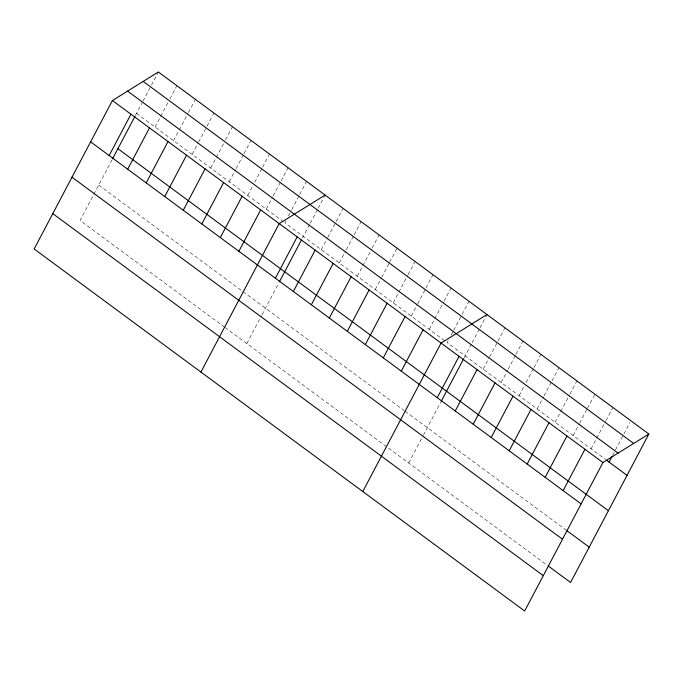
<?xml version="1.0" encoding="UTF-8"?>
<svg xmlns="http://www.w3.org/2000/svg" width="683" height="683" viewBox="0 0 683 683"><rect width="100%" height="100%" fill="white"/><g stroke="black" fill="none" stroke-linecap="round" stroke-linejoin="round"><path stroke-width="0.51" stroke-dasharray="3.42 2.56" d="M112.14 159.626L80.065 220.464L224.092 326.764M135.558 115.205L142.482 102.074M142.978 101.135L150.909 86.092M151.404 85.153L158.336 71.997M155.067 127.021L167.95 102.595M169.93 98.83L176.871 85.674M173.602 140.698L187.97 113.446M188.465 112.507L195.398 99.351M192.128 154.375L198.079 143.097M198.574 142.158L206.497 127.123M206.992 126.184L213.933 113.028M210.663 168.052L223.546 143.618M225.527 139.861L232.459 126.705M229.189 181.729L235.635 169.512M236.13 168.573L243.558 154.478M244.053 153.538L250.994 140.382M247.724 195.406L252.676 186.007M254.657 182.25L262.093 168.155M262.588 167.215L269.52 154.059M266.25 209.083L272.696 196.866M273.191 195.927L280.619 181.832M281.114 180.893L288.055 167.736M285.776 220.874L284.785 222.76L445.487 341.363M288.252 216.178L291.223 210.543M291.718 209.604L299.154 195.509M299.649 194.57L306.582 181.413M246.836 343.549L261.555 315.64M262.041 314.709L278.912 282.711M302.33 238.29L309.758 224.22M310.253 223.281L317.68 209.186M318.176 208.238L324.621 196.03M321.3 249.705L327.242 238.435M327.738 237.488L335.669 222.453M336.164 221.514L343.097 208.358M339.28 262.981L345.726 250.763M346.221 249.824L353.649 235.729M354.144 234.79L361.085 221.634M357.269 276.256L371.637 249.005M372.133 248.066L379.065 234.909M375.257 289.532L381.199 278.254M381.695 277.315L389.131 263.22M389.626 262.281L397.054 248.185M393.237 302.8L407.606 275.548M408.101 274.609L415.042 261.452M411.226 316.075L417.168 304.797M417.663 303.858L433.022 274.728M429.214 329.351L443.583 302.099M444.078 301.16L451.011 288.004M448.185 340.749L447.194 342.627L605.642 459.565M451.164 335.105L453.145 331.349M453.64 330.41L461.563 315.375M462.058 314.436L468.999 301.28M408.707 463.014L422.931 436.036M423.417 435.105L440.783 402.176M464.201 357.764L471.62 343.686M472.115 342.746L479.551 328.651M480.047 327.712L486.979 314.556M483.171 369.17L489.113 357.901M489.609 356.961L504.968 327.823M501.151 382.446L507.597 370.229M508.092 369.29L515.52 355.194M516.015 354.255L522.956 341.099M519.14 395.722L524.092 386.322M526.072 382.565L533.508 368.47M534.004 367.531L540.936 354.375M537.12 408.997L543.566 396.78M544.061 395.841L551.488 381.746M551.984 380.807L558.925 367.65M555.108 422.273L569.477 395.022M569.972 394.074L576.904 380.926M573.097 435.541L579.039 424.263M579.534 423.323L586.97 409.228M587.465 408.289L594.893 394.193M591.077 448.816L605.445 421.565M605.941 420.626L612.882 407.469M612.531 455.51L615.007 450.814M615.503 449.875L629.871 422.623M136.54 113.344L283.095 221.514M98.702 185.119L404.216 410.603M405.079 411.234L566.087 530.068M224.938 327.388L547.45 565.413"/><path stroke-width="1.02" d="M112.422 100.521L34.15 248.979L524.664 611.003L602.935 462.536L648.85 434.021L158.336 71.997L112.422 100.521L602.935 462.536M109.16 155.545L130.957 114.198M112.618 158.712L135.072 116.136M127.687 169.222L149.483 127.875M146.213 182.89L168.018 141.543M164.748 196.567L186.544 155.22M183.275 210.244L205.079 168.897M201.809 223.922L223.606 182.574M220.336 237.599L242.141 196.252M238.871 251.276L260.667 209.929M200.922 372.064L279.202 223.606L325.117 195.09M275.386 278.229L297.182 236.881M279.398 281.797L301.348 240.151M293.374 291.496L315.17 250.149M311.354 304.772L333.159 263.425M329.343 318.047L351.139 276.7M347.323 331.323L369.127 289.976M365.311 344.599L387.116 303.252M383.3 357.866L405.096 316.519M401.28 371.142L423.084 329.795M362.793 491.529L441.064 343.071L486.979 314.556M437.257 397.694L459.053 356.347M441.261 401.262L463.714 358.686M455.237 410.961L477.041 369.614M473.225 424.237L495.021 382.89M491.214 437.513L513.01 396.166M509.194 450.789L530.998 409.441M527.182 464.064L548.978 422.717M545.162 477.332L566.967 435.985M563.151 490.607L584.947 449.26M609.065 462.092L612.036 456.449M648.85 434.021L570.578 582.479L548.304 566.045M143.191 81.414L633.696 443.429M127.576 91.104L618.089 453.128M606.495 460.197L627.054 475.368M117.903 148.698L608.416 510.713M90.626 141.868L581.139 503.883M566.941 530.7L589.207 547.134M71.988 177.213L562.502 539.229M52.787 213.634L543.301 575.649"/></g></svg>
